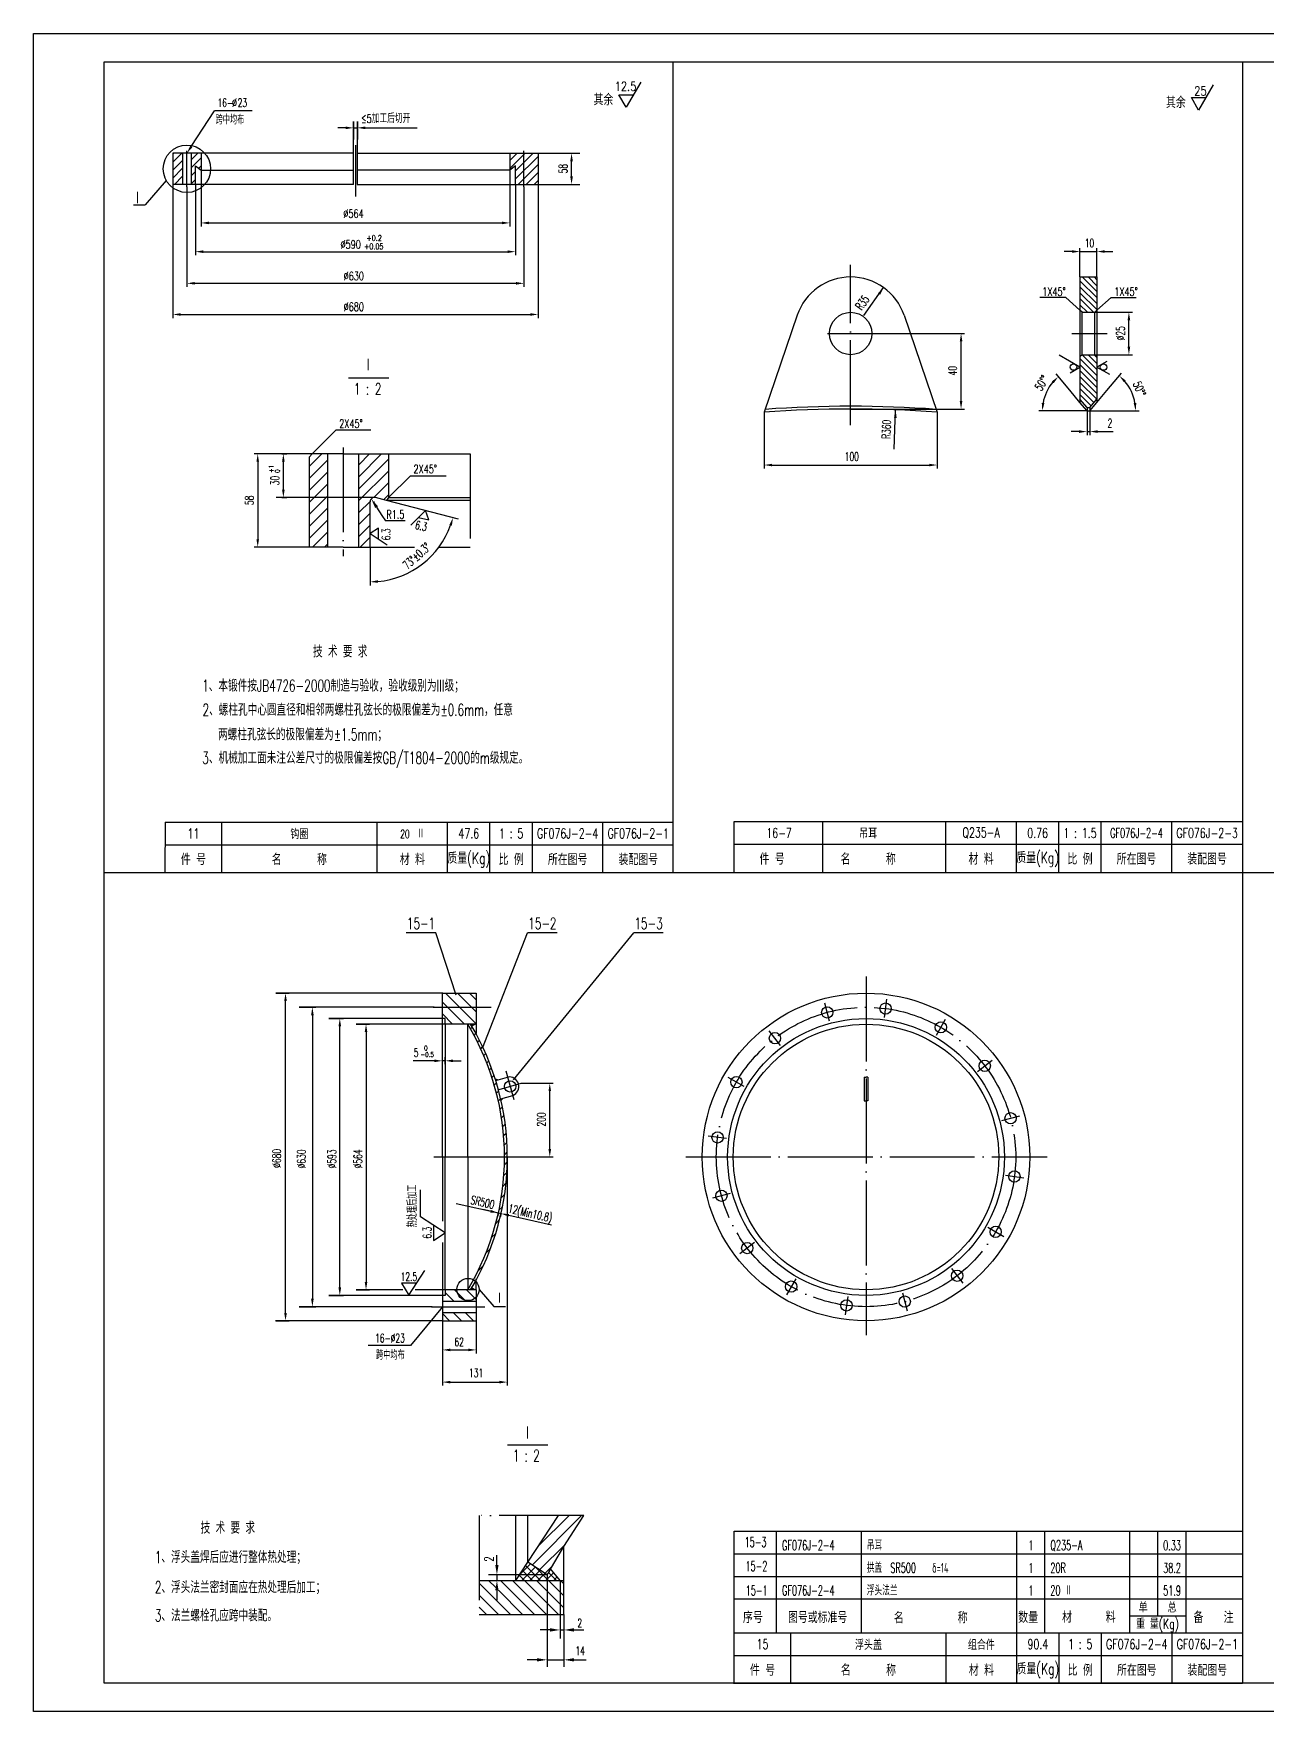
# Model space of a CAD drawing. Extents: x -1018 to 1609, y -45 to 1303.
# Drawn here: x -109 to 328, y -45 to 549 of the extents above; entities that cross this region are included whole.
import ezdxf
from ezdxf.enums import TextEntityAlignment as Align

# ---------------------------------------------------------------- set-up
doc = ezdxf.new("R2010")
doc.units = 0
doc.header["$MEASUREMENT"] = 0
doc.linetypes.add('DASHDOT-M', pattern=[36, 30, -3, 0, -3])
doc.linetypes.add('DIVIDE-M', pattern=[39, 30, -3, 0, -3, 0, -3])
doc.layers.get('0').update_dxf_attribs({"linetype": 'CONTINUOUS'})
for name, color, linetype in [('CDR_DWG1', 4, 'CONTINUOUS'), ('CDR_DWG2', 2, 'CONTINUOUS'), ('CDR_DWG3', 1, 'DASHDOT-M'), ('CDR_DWG4', 3, 'DIVIDE-M')]:
    doc.layers.add(name, color=color, linetype=linetype)
doc.styles.add('HZ', font='romans', dxfattribs={"width": 0.7, "bigfont": 'hz'})

# ---------------------------------------------------------------- blocks, each defined once
blk = doc.blocks.new('*X59')
for p, q in [((167.24, 209.67), (172.68, 215.11)), ((167.24, 212.5), (169.85, 215.11)), ((169.24, 208.84), (175.51, 215.11)), ((169.24, 206.01), (177.24, 214.01)), ((170.17, 204.11), (177.24, 211.18)), ((173, 204.11), (177.24, 208.36)), ((175.82, 204.11), (177.24, 205.53))]:
    blk.add_line(p, q)
blk = doc.blocks.new('*X51')
at = {"color": 0}
for p, q in [((141.67, 70.96), (145.38, 74.67)), ((142.36, 68.82), (147.09, 73.55)), ((146.14, 68.82), (142.59, 72.37)), ((148.97, 68.82), (143.71, 74.08)), ((145.19, 68.82), (148.8, 72.43)), ((151.8, 68.82), (147.03, 73.59)), ((148.02, 68.82), (153.17, 73.97)), ((150.84, 68.82), (153.63, 71.61)), ((154.63, 68.82), (151.77, 71.67)), ((140.48, 68.82), (140.36, 68.95)), ((143.31, 68.82), (141.47, 70.66)), ((153.67, 68.82), (154.89, 70.04))]:
    blk.add_line(p, q, dxfattribs=at)
blk = doc.blocks.new('*X52')
at = {"color": 0}
for p, q in [((138.34, 56.82), (127.28, 67.89)), ((133.11, 66.29), (130.58, 68.82)), ((146.83, 56.82), (134.83, 68.82)), ((151.07, 56.82), (139.07, 68.82)), ((155.31, 56.82), (143.31, 68.82)), ((157.28, 59.1), (147.55, 68.82)), ((157.28, 63.34), (151.8, 68.82)), ((157.28, 67.58), (156.04, 68.82)), ((134.1, 56.82), (127.28, 63.64)), ((129.86, 56.82), (127.28, 59.4)), ((142.58, 56.82), (134.08, 65.32))]:
    blk.add_line(p, q, dxfattribs=at)
blk = doc.blocks.new('*X56')
for p, q in [((9.98, 45.33), (10.61, 45.97)), ((11.23, 43.05), (11.88, 43.7)), ((12.44, 40.72), (13.1, 41.39)), ((13.58, 38.33), (14.26, 39.01)), ((14.67, 35.88), (15.37, 36.58)), ((15.69, 33.37), (16.41, 34.09)), ((16.66, 30.8), (17.39, 31.53)), ((17.56, 28.16), (18.31, 28.92)), ((18.39, 25.46), (19.16, 26.23)), ((19.14, 22.68), (19.94, 23.47)), ((19.83, 19.83), (20.64, 20.64)), ((20.43, 16.89), (21.27, 17.73)), ((20.94, 13.87), (21.81, 14.73)), ((21.37, 10.76), (22.26, 11.65)), ((21.69, 7.55), (22.61, 8.47)), ((21.9, 4.22), (22.85, 5.18)), ((22, 0.78), (22.98, 1.77)), ((21.77, -6.52), (22.84, -5.45)), ((21.96, -2.79), (22.98, -1.77)), ((21.41, -10.41), (22.53, -9.29)), ((20.04, -18.86), (21.29, -17.6)), ((20.84, -14.51), (22.02, -13.33)), ((18.93, -23.5), (20.28, -22.15)), ((17.44, -28.52), (18.91, -27.06)), ((15.41, -34.09), (17.05, -32.45)), ((12.56, -40.48), (14.48, -38.56))]:
    blk.add_line(p, q)
blk = doc.blocks.new('*X57')
at = {"color": 0}
for p, q in [((139.69, 161.53), (136.66, 164.57)), ((143.94, 161.53), (139.94, 165.53)), ((147.66, 162.05), (144.18, 165.53)), ((138.21, 154.53), (135.66, 157.08)), ((142.45, 154.53), (139.45, 157.53)), ((146.69, 154.53), (143.69, 157.53))]:
    blk.add_line(p, q, dxfattribs=at)
blk = doc.blocks.new('*X58')
at = {"color": 0}
for p, q in [((143.52, 259.53), (135.66, 267.39)), ((147.66, 259.63), (136.76, 270.53)), ((147.66, 263.88), (141, 270.53)), ((147.66, 268.12), (145.25, 270.53)), ((139.27, 259.53), (135.66, 263.15))]:
    blk.add_line(p, q, dxfattribs=at)
blk = doc.blocks.new('*X61')
for p, q in [((97.49, 122.95), (101.86, 127.31)), ((97.49, 118.71), (103.99, 125.21)), ((114.99, 119.24), (123.07, 127.31)), ((114.99, 123.48), (118.83, 127.31)), ((114.99, 114.99), (125.49, 125.49)), ((97.49, 114.46), (103.99, 120.96)), ((114.99, 110.75), (125.49, 121.25)), ((97.49, 110.22), (103.99, 116.72)), ((120.35, 111.87), (125.49, 117.01)), ((97.49, 105.98), (103.99, 112.48)), ((97.49, 101.74), (103.99, 108.24)), ((114.99, 106.51), (119, 110.51)), ((123.8, 111.07), (125.49, 112.77)), ((97.49, 97.49), (103.99, 103.99)), ((114.99, 102.27), (118.99, 106.27)), ((114.99, 98.02), (118.99, 102.02)), ((98.56, 94.31), (103.99, 99.75)), ((102.8, 94.31), (103.99, 95.51)), ((115.53, 94.31), (118.99, 97.78))]:
    blk.add_line(p, q)
blk = doc.blocks.new('*X60')
for p, q in [((47.89, 211.94), (51.06, 215.11)), ((47.89, 214.77), (48.23, 215.11)), ((54.39, 212.78), (56.72, 215.11)), ((47.89, 209.11), (51.39, 212.61)), ((47.89, 206.28), (51.39, 209.78)), ((54.39, 209.96), (57.89, 213.46)), ((54.39, 207.13), (55.89, 208.63)), ((57.02, 209.76), (57.89, 210.63)), ((48.54, 204.11), (51.39, 206.96)), ((51.37, 204.11), (51.39, 204.13)), ((54.39, 204.3), (55.89, 205.8))]:
    blk.add_line(p, q)
blk = doc.blocks.new('*X50')
for p, q in [((18.71, 5.45), (36.26, 23)), ((20.8, 11.96), (31.84, 23)), ((21.38, 3.71), (30.56, 12.89))]:
    blk.add_line(p, q)

msp = doc.modelspace()

# ---------------------------------------------------------------- linework, layer by layer
for p, q in [((-108.59, 549.24), (732.41, 549.24)), ((-108.59, -44.76), (-108.59, 549.24)), ((117.91, 252.24), (117.91, 539.24)), ((319.41, 539.24), (319.41, -34.76)), ((309.07, 531.07), (303.92, 522.15)), ((303.92, 522.15), (301.34, 526.61)), ((301.34, 526.61), (306.5, 526.61)), ((-52.78, 509.21), (-44.55, 521.89)), ((-31.23, 521.89), (-44.55, 521.89)), ((4.7, 518.1), (4.7, 511.79)), ((4.7, 506.92), (4.7, 518.1)), ((6.05, 518.1), (6.05, 511.79)), ((6.05, 506.92), (6.05, 518.1)), ((1.9, 515.86), (-0.9, 515.86)), ((4.7, 515.86), (6.05, 515.86)), ((8.85, 515.86), (27.28, 515.86)), ((-49.3, 506.86), (-49.3, 500.86)), ((69.99, 506.86), (84.82, 506.86)), ((81.56, 506.86), (83.15, 506.86)), ((-49.3, 500.86), (-49.3, 480.95)), ((60.05, 500.86), (60.05, 480.95)), ((81.9, 498.66), (81.9, 504.06)), ((-61.61, 497.25), (-69.09, 488.62)), ((-59.3, 495.86), (-59.3, 448.54)), ((-54.3, 494.96), (-54.3, 459.57)), ((-51.3, 495.86), (-51.3, 470.77)), ((62.05, 495.86), (62.05, 470.77)), ((65.05, 494.96), (65.05, 459.57)), ((69.99, 495.86), (84.82, 495.86)), ((70.05, 495.86), (70.05, 448.54)), ((81.56, 495.86), (83.15, 495.86)), ((-73.2, 488.62), (-69.09, 488.62)), ((-46.5, 482.2), (57.25, 482.2)), ((-48.5, 472.02), (59.25, 472.02)), ((259.1, 472.07), (256.3, 472.07)), ((261.9, 463.06), (261.9, 473.32)), ((261.9, 472.07), (267.9, 472.07)), ((267.9, 463.06), (267.9, 473.32)), ((270.7, 472.07), (273.5, 472.07)), ((-51.5, 460.82), (62.25, 460.82)), ((185.33, 449.47), (192.39, 459.3)), ((267.9, 455.75), (261.9, 461.75)), ((267.9, 453.63), (261.9, 459.63)), ((267.9, 451.51), (261.9, 457.51)), ((267.9, 457.87), (262.72, 463.06)), ((267.9, 459.99), (264.84, 463.06)), ((267.9, 462.11), (266.96, 463.06)), ((256.87, 455.85), (247.7, 455.85)), ((261.9, 451.31), (256.87, 455.85)), ((266.73, 450.56), (261.9, 455.39)), ((264.61, 450.56), (261.9, 453.26)), ((267.9, 451.31), (272.94, 455.85)), ((272.94, 455.85), (281.78, 455.85)), ((-56.5, 449.79), (67.25, 449.79)), ((266.73, 450.56), (280.48, 450.56)), ((279.23, 438.36), (279.23, 447.76)), ((192.89, 443.06), (221.05, 443.06)), ((219.8, 419.11), (219.8, 440.26)), ((261.9, 431.19), (254.55, 435.44)), ((267.9, 428.17), (261.9, 434.17)), ((267.9, 430.29), (262.65, 435.55)), ((267.9, 432.42), (264.76, 435.56)), ((267.9, 434.54), (266.88, 435.56)), ((267.15, 435.56), (280.48, 435.56)), ((258.28, 422.95), (253.43, 428.73)), ((258.44, 429.19), (261.9, 431.19)), ((267.9, 426.05), (261.9, 432.05)), ((267.9, 423.93), (261.9, 429.93)), ((267.9, 421.81), (261.9, 427.81)), ((271.37, 433.17), (267.9, 431.17)), ((267.9, 431.17), (272.34, 428.61)), ((271.43, 422.83), (276.63, 429.03)), ((261.9, 418.63), (258.28, 422.95)), ((267.82, 419.77), (261.9, 425.69)), ((266.85, 418.61), (261.9, 423.57)), ((267.9, 418.63), (271.43, 422.83)), ((180.71, 416.31), (192.96, 416.31)), ((180.71, 416.31), (221.05, 416.31)), ((196.1, 402.16), (196.64, 416)), ((265.89, 417.46), (261.9, 421.45)), ((150.1, 415.15), (150.1, 395.24)), ((211.33, 415.15), (211.33, 395.24)), ((254.87, 415.65), (247.33, 415.65)), ((264.4, 415.65), (254.87, 415.65)), ((264.4, 415.65), (264.4, 407.08)), ((265.4, 415.65), (265.4, 407.08)), ((265.4, 415.65), (274.78, 415.65)), ((274.78, 415.65), (282.87, 415.65)), ((-9.95, 400.44), (-1.46, 408.93)), ((-1.46, 408.93), (10.87, 408.93)), ((261.6, 408.33), (258.8, 408.33)), ((264.4, 408.33), (265.4, 408.33)), ((268.2, 408.33), (273.65, 408.33)), ((-29.01, 400.44), (-30.47, 400.44)), ((-10.01, 400.44), (-30.31, 400.44)), ((-23.05, 400.44), (-29.01, 400.44)), ((-20.65, 400.44), (-18.9, 400.44)), ((1.05, 400.44), (6.05, 400.44)), ((1.05, 400.44), (6.55, 400.44)), ((6.55, 400.44), (17.05, 400.44)), ((-29.22, 397.64), (-29.22, 370.24)), ((-20.15, 387.76), (-20.15, 397.64)), ((17.05, 384.94), (24.83, 392.72)), ((24.83, 392.72), (37.46, 392.72)), ((152.9, 396.49), (208.53, 396.49)), ((12.36, 384.96), (-22.71, 384.96)), ((-20.65, 384.96), (-18.9, 384.96)), ((11.76, 383.2), (11.8, 383.38)), ((12.84, 381.59), (14.69, 378.63)), ((41.84, 377.35), (16.41, 383.93)), ((30.18, 380.37), (24.99, 375.26)), ((31.36, 377.12), (30.18, 380.37)), ((14.69, 378.63), (16.04, 376.74)), ((22.94, 376.74), (16.04, 376.74)), ((27.69, 377.92), (31.36, 377.12)), ((13.48, 374.13), (10.57, 372.29)), ((10.57, 372.29), (16.66, 368.3)), ((13.48, 370.37), (13.48, 374.13)), ((-29.01, 367.44), (-30.47, 367.44)), ((-11.01, 367.44), (-29.01, 367.44)), ((10.55, 367.44), (10.55, 353.87)), ((-61.99, 262.06), (118.01, 262.06)), ((139.41, 262.24), (319.41, 262.24)), ((139.41, 262.24), (319.41, 262.24)), ((-83.59, 252.24), (722.41, 252.24)), ((-62.09, 252.24), (117.91, 252.24)), ((33.84, 230.87), (23.39, 230.87)), ((41.08, 208.8), (33.84, 230.87)), ((50.35, 190.1), (66.35, 230.87)), ((61.3, 178.81), (103.93, 230.87)), ((76.8, 230.87), (66.35, 230.87)), ((114.38, 230.87), (103.93, 230.87)), ((36.31, 209.53), (-22.8, 209.53)), ((-22.8, 209.53), (-18.12, 209.53)), ((-19.37, 96.33), (-19.37, 206.73)), ((33.28, 204.53), (-14.5, 204.53)), ((-14.5, 204.53), (-8.63, 204.53)), ((32.95, 204.53), (53.4, 204.53)), ((-9.88, 201.73), (-9.88, 101.33)), ((36.22, 200.53), (-4, 200.53)), ((-4, 200.53), (1.09, 200.53)), ((-0.16, 105.33), (-0.16, 197.73)), ((37.2, 198.53), (5.64, 198.53)), ((5.64, 198.53), (10.37, 198.53)), ((9.12, 195.73), (9.12, 107.33)), ((33.35, 185.57), (25.87, 185.57)), ((36.15, 184.34), (36.15, 186.82)), ((37.15, 185.57), (36.15, 185.57)), ((37.15, 184.34), (37.15, 186.82)), ((39.95, 185.57), (42.75, 185.57)), ((64, 177.64), (75.43, 177.64)), ((74.18, 154.33), (74.18, 174.84)), ((59.15, 151.47), (59.15, 72.95)), ((62.15, 151.53), (75.43, 151.53)), ((28.45, 130.35), (28.45, 139.95)), ((41.04, 135.03), (55.98, 131.72)), ((53.25, 132.32), (50.51, 132.93)), ((55.98, 131.72), (55.71, 130.49)), ((55.98, 131.71), (56.93, 131.49)), ((56.93, 131.51), (56.66, 130.27)), ((59.66, 130.88), (74.82, 127.48)), ((37.15, 124.64), (28.45, 130.35)), ((32.99, 127.38), (32.99, 122.02)), ((32.99, 122.02), (37.15, 124.64)), ((24.3, 102.65), (30, 111.35)), ((36.18, 102.53), (-4.08, 102.53)), ((-4.08, 102.53), (1.09, 102.53)), ((5.64, 104.53), (10.37, 104.53)), ((22.15, 104.53), (5.64, 104.53)), ((27.04, 106.81), (21.67, 106.81)), ((21.67, 106.81), (24.3, 102.65)), ((38.3, 104.53), (26.54, 104.53)), ((49.17, 104.61), (54.34, 98.54)), ((32.55, 98.53), (-14.5, 98.53)), ((-14.5, 98.53), (-8.63, 98.53)), ((36.15, 98.53), (24.9, 84.82)), ((54.34, 98.54), (58.46, 98.54)), ((36.18, 93.53), (-22.9, 93.53)), ((-22.8, 93.53), (-18.12, 93.53)), ((36.18, 93.53), (36.18, 81.98)), ((48.15, 93.53), (48.15, 81.98)), ((24.9, 84.82), (9.9, 84.82)), ((38.98, 83.23), (45.35, 83.23)), ((36.18, 81.98), (36.18, 70.58)), ((38.98, 71.83), (56.35, 71.83)), ((59.15, 72.95), (59.15, 70.58)), ((289.51, -4.94), (289.51, 19.06)), ((79.21, 1.62), (79.21, 13.62)), ((55.46, 7.12), (55.46, 10.62)), ((139.51, 11.06), (319.51, 11.06)), ((73.15, 3.62), (52.46, 3.62)), ((55.46, 3.62), (55.46, 1.62)), ((73.21, 3.56), (73.21, -29.01)), ((77.8, 1.56), (77.8, -18.9)), ((79.21, -10.38), (79.21, 1.62)), ((139.51, 3.06), (319.51, 3.06)), ((55.46, -1.88), (55.46, -5.38)), ((139.51, -4.94), (319.51, -4.94)), ((289.51, -10.94), (289.51, -4.94)), ((79.21, -10.44), (79.21, -28.93)), ((279.51, -10.94), (299.51, -10.94)), ((74.3, -15.9), (70.8, -15.9)), ((77.8, -15.9), (79.17, -15.9)), ((82.71, -15.9), (86.21, -15.9)), ((69.71, -26.49), (66.21, -26.49)), ((73.28, -26.49), (79.23, -26.49)), ((82.71, -26.49), (87.01, -26.49)), ((139.51, -24.94), (319.51, -24.94)), ((139.41, -34.76), (319.41, -34.76)), ((732.41, -44.76), (-108.59, -44.76))]:
    msp.add_line(p, q)
msp.add_lwpolyline([(106.41, 532.06), (101.26, 523.14), (98.68, 527.6), (103.84, 527.6)])
for centre, radius in [((-54.3, 501.37), 8.39), ((259.59, 431.19), 1.15), ((270.21, 431.17), 1.15), ((45.24, 104.61), 3.94)]:
    msp.add_circle(centre, radius)
for centre, radius, start, end in [((264.4, 415.65), 15.82, 140.15415, 169.84585), ((265.4, 415.65), 16.22, 9.90494, 40.09506), ((10.55, 385.44), 30.32, 275.29288, 340.20645)]:
    msp.add_arc(centre, radius, start, end)
for points in [[(1.9, 516.33), (1.9, 515.4), (4.7, 515.86)], [(8.85, 516.33), (8.85, 515.4), (6.05, 515.86)], [(-52.39, 508.95), (-53.17, 509.46), (-54.3, 506.86)], [(81.43, 504.06), (82.36, 504.06), (81.9, 506.86)], [(81.43, 498.66), (82.36, 498.66), (81.9, 495.86)], [(-46.5, 482.67), (-46.5, 481.74), (-49.3, 482.2)], [(57.25, 482.67), (57.25, 481.74), (60.05, 482.2)], [(-48.5, 472.49), (-48.5, 471.55), (-51.3, 472.02)], [(59.25, 472.49), (59.25, 471.55), (62.05, 472.02)], [(259.1, 472.54), (259.1, 471.61), (261.9, 472.07)], [(270.7, 472.54), (270.7, 471.61), (267.9, 472.07)], [(-51.5, 461.29), (-51.5, 460.35), (-54.3, 460.82)], [(62.25, 461.29), (62.25, 460.35), (65.05, 460.82)], [(190.38, 457.29), (191.14, 456.75), (192.39, 459.3)], [(-56.5, 450.26), (-56.5, 449.32), (-59.3, 449.79)], [(67.25, 450.26), (67.25, 449.32), (70.05, 449.79)], [(278.76, 447.76), (279.69, 447.76), (279.23, 450.56)], [(219.33, 440.26), (220.27, 440.26), (219.8, 443.06)], [(278.76, 438.36), (279.69, 438.36), (279.23, 435.56)], [(251.93, 426.12), (252.59, 425.46), (254.23, 427.77)], [(277.48, 425.77), (278.14, 426.43), (275.83, 428.08)], [(196.06, 413.22), (196.99, 413.18), (196.64, 416)], [(219.33, 419.11), (220.27, 419.11), (219.8, 416.31)], [(249.3, 418.4), (248.37, 418.48), (248.58, 415.65)], [(281.84, 418.48), (280.91, 418.4), (281.62, 415.65)], [(261.6, 408.8), (261.6, 407.86), (264.4, 408.33)], [(268.2, 408.8), (268.2, 407.86), (265.4, 408.33)], [(-29.69, 397.64), (-28.76, 397.64), (-29.22, 400.44)], [(-20.61, 397.64), (-19.68, 397.64), (-20.15, 400.44)], [(152.9, 396.95), (152.9, 396.02), (150.1, 396.49)], [(208.53, 396.95), (208.53, 396.02), (211.33, 396.49)], [(-20.61, 387.76), (-19.68, 387.76), (-20.15, 384.96)], [(13.33, 381.9), (12.34, 381.29), (10.99, 384.56)], [(38.63, 375.31), (39.53, 375.04), (39.91, 377.85)], [(-29.69, 370.24), (-28.76, 370.24), (-29.22, 367.44)], [(13.37, 354.79), (13.33, 355.72), (10.55, 355.12)], [(-19.84, 206.73), (-18.91, 206.73), (-19.37, 209.53)], [(-10.34, 201.73), (-9.41, 201.73), (-9.88, 204.53)], [(-0.63, 197.73), (0.3, 197.73), (-0.16, 200.53)], [(8.65, 195.73), (9.59, 195.73), (9.12, 198.53)], [(46.15, 198.53), (48.15, 198.53), (46.67, 197.67)], [(33.35, 186.04), (33.35, 185.1), (36.15, 185.57)], [(39.95, 186.04), (39.95, 185.1), (37.15, 185.57)], [(55.05, 178.62), (56.19, 178.94), (54.8, 179.4)], [(56.8, 172.08), (57.93, 172.4), (57, 171.28)], [(73.71, 174.84), (74.65, 174.84), (74.18, 177.64)], [(73.71, 154.33), (74.65, 154.33), (74.18, 151.53)], [(53.35, 132.78), (53.14, 131.87), (55.98, 131.71)], [(53.35, 132.78), (53.15, 131.87), (55.98, 131.72)], [(59.77, 131.34), (59.56, 130.43), (56.93, 131.49)], [(8.65, 107.33), (9.59, 107.33), (9.12, 104.53)], [(-10.34, 101.33), (-9.41, 101.33), (-9.88, 98.53)], [(-0.63, 105.33), (0.3, 105.33), (-0.16, 102.53)], [(48.15, 104.53), (46.15, 104.53), (46.67, 105.38)], [(46.15, 104.53), (46.15, 104.53), (46.15, 104.53)], [(48.15, 104.53), (46.15, 104.53), (46.15, 104.53)], [(-19.84, 96.33), (-18.91, 96.33), (-19.37, 93.53)], [(38.98, 83.7), (38.98, 82.77), (36.18, 83.23)], [(45.35, 83.7), (45.35, 82.77), (48.15, 83.23)], [(38.98, 72.29), (38.98, 71.36), (36.18, 71.83)], [(56.35, 72.29), (56.35, 71.36), (59.15, 71.83)], [(56.05, 7.12), (54.88, 7.12), (55.46, 3.62)], [(56.05, -1.88), (54.88, -1.88), (55.46, 1.62)], [(74.3, -16.48), (74.3, -15.31), (77.8, -15.9)], [(82.71, -16.48), (82.71, -15.31), (79.21, -15.9)], [(69.71, -27.07), (69.71, -25.91), (73.21, -26.49)], [(82.71, -27.07), (82.71, -25.91), (79.21, -26.49)]]:
    msp.add_solid(points)
at = {"layer": 'CDR_DWG1'}
for p, q in [((-83.59, 539.24), (722.41, 539.24)), ((-83.59, -34.76), (-83.59, 539.24)), ((-55.8, 506.86), (-59.3, 506.86)), ((-59.3, 506.86), (-59.3, 495.86)), ((-52.8, 506.86), (-55.8, 506.86)), ((-55.8, 506.86), (-55.8, 495.86)), ((-52.8, 506.86), (-52.8, 495.86)), ((-49.3, 506.86), (-52.8, 506.86)), ((4.7, 506.86), (-49.3, 506.86)), ((4.7, 495.86), (4.7, 506.86)), ((6.05, 506.86), (60.05, 506.86)), ((6.05, 495.86), (6.05, 506.86)), ((60.05, 506.86), (70.05, 506.86)), ((60.05, 506.86), (60.05, 500.86)), ((70.05, 506.86), (70.05, 495.86)), ((-51.3, 495.86), (-51.3, 502.36)), ((-51.3, 502.36), (-49.3, 500.86)), ((-49.3, 500.86), (4.7, 500.86)), ((60.05, 500.86), (6.05, 500.86)), ((62.05, 502.36), (60.05, 500.86)), ((62.05, 495.86), (62.05, 502.36)), ((-55.8, 495.86), (-59.3, 495.86)), ((-52.8, 495.86), (-55.8, 495.86)), ((-51.3, 495.86), (-52.8, 495.86)), ((4.68, 495.86), (-51.3, 495.86)), ((6.04, 495.86), (62.05, 495.86)), ((62.05, 495.86), (70.05, 495.86)), ((261.9, 463.06), (267.9, 463.06)), ((261.9, 463.06), (261.9, 451.31)), ((267.9, 463.06), (267.9, 451.31)), ((161.78, 449.5), (150.1, 415.15)), ((199.65, 449.5), (211.33, 415.15)), ((261.9, 451.31), (261.9, 418.63)), ((262.65, 450.56), (261.9, 451.31)), ((262.65, 450.56), (267.15, 450.56)), ((262.65, 435.56), (262.65, 450.56)), ((267.9, 451.31), (267.15, 450.56)), ((267.15, 435.56), (267.15, 450.56)), ((267.9, 451.31), (267.9, 418.63)), ((262.65, 435.56), (261.9, 434.81)), ((262.65, 435.56), (267.15, 435.56)), ((267.15, 435.56), (267.9, 434.81)), ((264.4, 416.88), (261.9, 419.86)), ((264.4, 415.65), (261.9, 418.63)), ((264.4, 416.88), (264.4, 415.65)), ((264.4, 416.88), (265.4, 416.88)), ((265.4, 416.88), (267.9, 419.86)), ((265.4, 415.65), (267.9, 418.63)), ((265.4, 416.88), (265.4, 415.65)), ((264.4, 415.65), (265.4, 415.65)), ((-9.95, 400.44), (-10.95, 399.44)), ((-10.95, 367.44), (-10.95, 399.44)), ((-4.45, 400.44), (-9.95, 400.44)), ((-4.45, 367.44), (-4.45, 400.44)), ((1.05, 400.44), (-4.45, 400.44)), ((1.05, 400.44), (46.05, 400.44)), ((6.55, 367.44), (6.55, 400.44)), ((17.05, 400.44), (17.05, 384.94)), ((10.55, 367.44), (10.55, 383.51)), ((11.96, 383.51), (12.14, 383.51)), ((16.35, 383.94), (12.43, 384.96)), ((17.05, 384.94), (16.35, 383.94)), ((17.05, 383.94), (16.35, 383.94)), ((17.05, 384.94), (46.05, 384.94)), ((46.05, 383.94), (17.05, 383.94)), ((-4.45, 367.44), (-10.95, 367.44)), ((1.05, 367.44), (-4.45, 367.44)), ((1.05, 367.44), (6.55, 367.44)), ((6.55, 367.44), (10.55, 367.44)), ((10.55, 367.44), (26.29, 367.44)), ((34.95, 367.44), (46.05, 367.44)), ((-61.99, 270.06), (-62.09, 252.24)), ((-61.99, 270.06), (118.01, 270.06)), ((-41.99, 252.06), (-41.99, 270.06)), ((13.01, 252.06), (13.01, 270.06)), ((38.01, 252.06), (38.01, 270.06)), ((53.01, 252.06), (53.01, 270.06)), ((68.01, 252.06), (68.01, 270.06)), ((93.01, 252.06), (93.01, 270.06)), ((139.41, 270.24), (319.41, 270.24)), ((139.41, 270.24), (319.41, 270.24)), ((139.41, 270.24), (319.41, 270.24)), ((139.41, 252.24), (139.41, 270.24)), ((170.85, 252.24), (170.85, 270.24)), ((214.41, 252.24), (214.41, 270.24)), ((239.41, 252.24), (239.41, 270.24)), ((254.41, 252.24), (254.41, 270.24)), ((269.41, 252.24), (269.41, 270.24)), ((294.41, 252.24), (294.41, 270.24)), ((36.15, 200.53), (36.15, 209.53)), ((36.15, 209.53), (48.15, 209.53)), ((48.15, 209.53), (48.15, 198.53)), ((36.15, 151.53), (36.15, 200.53)), ((37.15, 200.53), (36.15, 200.53)), ((37.15, 198.53), (37.15, 200.53)), ((37.15, 198.53), (37.15, 151.53)), ((48.15, 198.53), (37.15, 198.53)), ((45.15, 151.53), (45.15, 198.53)), ((48.15, 198.53), (48.15, 195.22)), ((55.05, 178.62), (59.21, 179.81)), ((185.49, 179.81), (186.15, 179.81)), ((185.49, 179.81), (185.49, 171.36)), ((186.82, 179.81), (186.15, 179.81)), ((186.82, 179.81), (186.82, 171.36)), ((56.82, 172.09), (61.08, 173.3)), ((185.49, 171.36), (186.15, 171.36)), ((186.82, 171.36), (186.15, 171.36)), ((36.15, 151.53), (36.15, 128.8)), ((37.15, 104.53), (37.15, 151.53)), ((45.15, 151.53), (45.15, 104.53)), ((36.15, 121.25), (36.15, 102.79)), ((48.15, 104.53), (48.15, 108.38)), ((36.15, 102.53), (36.15, 100.53)), ((37.15, 102.53), (36.15, 102.53)), ((37.15, 104.53), (37.15, 102.53)), ((48.15, 104.53), (37.15, 104.53)), ((48.15, 104.53), (48.15, 100.53)), ((36.15, 100.53), (36.15, 96.53)), ((36.15, 100.53), (48.15, 100.53)), ((36.15, 96.53), (36.15, 93.53)), ((36.15, 96.53), (48.15, 96.53)), ((48.15, 100.53), (48.15, 96.53)), ((48.15, 96.53), (48.15, 93.53)), ((36.15, 93.53), (48.15, 93.53)), ((62.21, 1.62), (62.21, 24.62)), ((66.41, 8.06), (66.41, 24.62)), ((66.41, 8.06), (77.21, 24.62)), ((79.21, 13.62), (86.21, 24.62)), ((139.51, 19.06), (319.51, 19.06)), ((139.51, -34.94), (139.51, 19.06)), ((154.51, -4.94), (154.51, 19.06)), ((184.51, -4.94), (184.51, 19.06)), ((239.51, -4.94), (239.51, 19.06)), ((249.51, -4.94), (249.51, 19.06)), ((279.51, -4.94), (279.51, 19.06)), ((299.51, -16.94), (299.51, 19.06)), ((73.91, 4.8), (79.21, 13.62)), ((62.21, 1.62), (66.41, 8.06)), ((73.21, 3.62), (66.41, 8.06)), ((49.21, 1.62), (62.21, 1.62)), ((62.21, 1.62), (79.21, 1.62)), ((73.91, 4.8), (73.15, 3.62)), ((77.8, 1.62), (74.49, 5.75)), ((154.51, -16.94), (154.51, -4.94)), ((184.51, -16.94), (184.51, -4.94)), ((239.51, -16.94), (239.51, -4.94)), ((249.51, -16.94), (249.51, -4.94)), ((279.51, -16.94), (279.51, -4.94)), ((49.21, -10.38), (79.21, -10.38)), ((139.51, -16.94), (319.51, -16.94)), ((159.51, -34.94), (159.51, -16.94)), ((214.51, -34.94), (214.51, -16.94)), ((239.51, -34.94), (239.51, -16.94)), ((254.51, -34.94), (254.51, -16.94)), ((269.51, -34.94), (269.51, -16.94)), ((294.51, -34.94), (294.51, -16.94)), ((722.41, -34.76), (-83.59, -34.76))]:
    msp.add_line(p, q, dxfattribs=at)
for centre, radius in [((180.71, 443.06), 7.5), ((186.15, 151.53), 58), ((172.44, 202.73), 2), ((193.07, 204.08), 2), ((186.15, 151.53), 49), ((186.15, 151.53), 47), ((212.65, 197.43), 2), ((153.89, 193.58), 2), ((228.2, 183.8), 2), ((60.15, 176.53), 2), ((140.25, 178.03), 2), ((237.35, 165.25), 2), ((133.61, 158.45), 2), ((238.7, 144.62), 2), ((134.96, 137.82), 2), ((232.05, 125.03), 2), ((144.11, 119.27), 2), ((159.65, 105.63), 2), ((218.42, 109.49), 2), ((179.24, 98.99), 2), ((199.87, 100.34), 2)]:
    msp.add_circle(centre, radius, dxfattribs=at)
for centre, radius, start, end in [((180.71, 443.06), 20, 18.77819, 161.22181), ((180.71, 10.06), 406.25, 85.67849, 94.32151), ((180.71, 10.06), 407.25, 85.73848, 94.26152), ((12.05, 383.51), 1.5, 75.49934, 180), ((-33.31, 151.53), 91.46, 329.07756, 30.92244), ((-32.31, 151.53), 91.46, 329.07756, 30.92244), ((59.82, 176.46), 3.4, 291.70928, 100.29072)]:
    msp.add_arc(centre, radius, start, end, dxfattribs=at)
at = {"layer": 'CDR_DWG2'}
for p, q in [((2.95, 427.41), (17.2, 427.41)), ((59.24, 49.67), (73.48, 49.67))]:
    msp.add_line(p, q, dxfattribs=at)
at = {"layer": 'CDR_DWG3', "linetype": 'DASHDOT-M'}
for p, q in [((-54.3, 494.96), (-54.3, 507.77)), ((5.34, 509.7), (5.34, 491.54)), ((65.05, 494.96), (65.05, 507.77)), ((180.71, 410.64), (180.71, 467.38)), ((172.47, 443.06), (192.89, 443.06)), ((259.01, 443.06), (271.57, 443.06)), ((1.05, 402.72), (1.05, 364.23)), ((186.15, 215.37), (186.15, 88.46)), ((173.27, 199.62), (171.57, 205.95)), ((192.65, 200.89), (193.51, 207.38)), ((155.85, 191.03), (151.86, 196.22)), ((211.05, 194.65), (214.32, 200.32)), ((225.65, 181.84), (230.84, 185.83)), ((61.53, 171.73), (58.75, 181.89)), ((143.04, 176.43), (137.37, 179.7)), ((56.31, 175.43), (64, 177.64)), ((234.24, 164.42), (240.57, 166.11)), ((136.8, 158.03), (130.3, 158.89)), ((33.15, 151.53), (62.15, 151.53)), ((122.41, 151.53), (250.24, 151.53)), ((235.51, 145.04), (242, 144.18)), ((138.07, 138.65), (131.74, 136.95)), ((229.27, 126.64), (234.94, 123.37)), ((146.66, 121.23), (141.46, 117.24)), ((161.26, 108.42), (157.99, 102.75)), ((216.46, 112.04), (220.45, 106.84)), ((179.66, 102.18), (178.8, 95.68)), ((199.04, 103.45), (200.73, 97.12)), ((32.34, 98.53), (51.15, 98.53))]:
    msp.add_line(p, q, dxfattribs=at)
msp.add_circle((186.15, 151.53), 53, dxfattribs=at)
at = {"layer": 'CDR_DWG4', "linetype": 'DIVIDE-M'}
for p, q in [((46.05, 400.44), (46.05, 367.44)), ((86.21, 24.62), (49.21, 24.62)), ((49.21, 24.62), (49.21, -10.38))]:
    msp.add_line(p, q, dxfattribs=at)

# ---------------------------------------------------------------- block references
for name, p in [('*X60', (-107.19, 291.75)), ('*X59', (-107.19, 291.75)), ('*X61', (-108.44, 273.13)), ('*X58', (-99.51, -61)), ('*X56', (36.15, 151.53)), ('*X57', (-99.51, -61)), ('*X50', (49.21, 1.62)), ('*X51', (-78.07, -67.2)), ('*X52', (-78.07, -67.2))]:
    msp.add_blockref(name, p)

# ---------------------------------------------------------------- texts
at = {"style": 'HZ'}
for s, height, width, p in [('12.5', 3.2, 0.8, (97.16, 528.99)), ('25', 3.2, 0.8, (302.36, 527.31)), ('16-', 3, 0.65, (-43.48, 523.25)), ('%%c', 3, 0.65, (-38.28, 523.25)), ('23', 3, 0.65, (-36.33, 523.25)), ('其余', 4, 0.7, (89.69, 523.85)), ('其余', 4, 0.7, (292.35, 522.86)), ('跨中均布', 3, 0.65, (-44.14, 517.14)), ('≤5加工后切开', 3, 0.7, (7.36, 517.61)), ('+0.2', 2.04, 0.7, (9.29, 475.85)), ('10', 3, 0.65, (263.6, 473.57)), ('1X45%%D', 3, 0.7, (248.55, 456.38)), ('1X45%%D', 3, 0.7, (274.07, 456.38)), ('2X45%%D', 3, 0.7, (-0.36, 409.65)), ('2', 3, 0.65, (271.68, 409.83)), ('100', 3, 0.65, (178.6, 397.99)), ('2X45%%D', 3, 0.7, (25.94, 393.58)), ('           技 术 要 求', 4.2, 0.65, (-32.04, 328.38)), ('1、本锻件按JB4726-2000制造与验收，验收级别为III级；', 4.2, 0.65, (-48.91, 316.29)), ('2、螺柱孔中心圆直径和相邻两螺柱孔弦长的极限偏差为%%P0.6mm，任意', 4.2, 0.65, (-48.78, 307.75)), ('  两螺柱孔弦长的极限偏差为%%P1.5mm；', 4.2, 0.65, (-47, 299.03)), ('3、机械加工面未注公差尺寸的极限偏差按GB/T1804-2000的m级规定。', 4.2, 0.65, (-48.86, 290.75)), ('0', 1.7, 0.7, (29.68, 189.23)), ('-0.5', 1.7, 0.7, (28.43, 186.94)), ('跨中均布', 3, 0.65, (12.7, 79.79)), ('       技 术 要 求', 4.2, 0.65, (-63.69, 18.16)), ('1、浮头盖焊后应进行整体热处理；', 4.2, 0.65, (-65.67, 7.79)), ('15-3', 3.5, 0.6, (143.15, 13.45)), ('GF076J-2-4', 3.5, 0.6, (156.41, 12.34)), ('吊耳', 3.5, 0.6, (186.41, 12.34)), ('Q235-A', 3.5, 0.6, (251.41, 12.34)), ('15-2', 3.5, 0.6, (143.48, 4.92)), ('拱盖  SR500   δ=14', 3.5, 0.6, (186.41, 4.34)), ('20R', 3.5, 0.6, (251.41, 4.34)), ('2、浮头法兰密封面应在热处理后加工；', 4.2, 0.65, (-65.67, -2.89)), ('浮头法兰', 3.5, 0.6, (186.41, -3.66)), ('15-1', 3.5, 0.6, (143.55, -3.66)), ('GF076J-2-4', 3.5, 0.6, (156.41, -3.66)), ('20 Ⅱ', 3.5, 0.6, (251.41, -3.66)), ('单', 3.5, 0.7, (282.68, -9.69)), ('总', 3.5, 0.7, (292.95, -9.74)), ('3、法兰螺栓孔应跨中装配。', 4.2, 0.65, (-65.67, -12.86)), ('序号', 4, 0.8, (142.58, -13.46)), ('图号或标准号', 4, 0.7, (158.53, -13.45)), ('名        称', 4, 0.8, (196, -13.56)), ('数量', 4, 0.8, (240.03, -13.44)), ('材     料', 4, 0.8, (255.57, -13.39)), ('重 量(Kg)', 3.5, 0.7, (281.75, -15.47)), ('备   注', 4, 0.8, (302.08, -13.44)), ('2', 3, 0.65, (83.96, -14.95))]:
    msp.add_text(s, height=height, dxfattribs=dict(at, width=width)).set_placement(p)
for s, height, rotation, width, p in [('58', 3, 90, 0.65, (80.4, 499.73)), ('R35', 3, 54, 0.65, (184.57, 451.01)), ('%%c25', 3, 90, 0.65, (277.73, 440.62)), ('40', 3, 90, 0.65, (218.3, 428.22)), ('50%%d%%d', 3, 57.31974, 0.65, (248.2, 422.48)), ('50%%d%%d', 3, 292.91796, 0.65, (280.55, 425.32)), ('R360', 3, 88, 0.65, (194.74, 405.69)), ('+1', 1.7, 90, 0.7, (-23.61, 393.71)), ('30', 3, 90, 0.65, (-21.65, 389.31)), ('0', 1.7, 90, 0.7, (-21.38, 393.71)), ('58', 3, 90, 0.65, (-30.72, 382.32)), ('73%%d%%p0.3%%d', 3, 41.8869, 0.65, (23.8, 359.39)), ('200', 3, 90, 0.65, (72.68, 162.31)), ('SR500', 3, 347, 0.65, (45.96, 134.99)), ('12(Min10.8)', 3, 347, 0.65, (59.22, 131.94))]:
    msp.add_text(s, height=height, rotation=rotation, dxfattribs=dict(at, width=width)).set_placement(p)
for s, height, width, p in [('%%C564 ', 3, 0.7, (5.41, 484)), ('%%C590 ', 3, 0.7, (4.41, 473.1)), ('+0.05', 2.04, 0.7, (11.87, 472.86)), ('%%C630 ', 3, 0.7, (5.51, 461.9)), ('%%C680 ', 3, 0.7, (5.51, 451)), ('R1.5', 3, 0.7, (19.52, 377.49)), ('5', 3, 0.65, (26.86, 186.95)), ('12.5', 3, 0.65, (24.3, 107.64)), ('16-%%C23', 3, 0.65, (17.59, 85.9)), ('62', 3, 0.65, (42.09, 84.55)), ('131', 3, 0.65, (48.09, 73.59)), ('14', 3, 0.65, (84.93, -24.81))]:
    msp.add_text(s, height=height, dxfattribs=dict(at, width=width)).set_placement(p, align=Align.CENTER)
for s, height, rotation, width, p in [('6.3', 3, 347.72462, 0.65, (28.33, 373.47)), ('6.3', 3, 90, 0.65, (17.7, 371.94)), ('%%C680 ', 3, 90, 0.65, (-20.99, 151.7)), ('%%C630 ', 3, 90, 0.65, (-12.26, 151.5)), ('%%C593 ', 3, 90, 0.65, (-1.48, 151.5)), ('%%C564 ', 3, 90, 0.65, (7.74, 151.5)), ('热处理后加工', 3, 90, 0.65, (27.13, 134.19)), ('6.3', 3, 90, 0.65, (32.26, 124.72)), ('2', 3.2, 90, 0.7, (54.28, 9.21))]:
    msp.add_text(s, height=height, rotation=rotation, dxfattribs=dict(at, width=width)).set_placement(p, align=Align.CENTER)
for s, height, width, p in [('11', 3.5, 0.7, (-51.99, 266.06)), ('钩圈', 3.5, 0.7, (-14.49, 266.06)), ('20  Ⅱ', 3, 0.65, (25.51, 266.06)), ('47.6', 3.5, 0.7, (45.51, 266.06)), ('1 : 5', 3.5, 0.7, (60.51, 266.06)), ('GF076J-2-4', 3.5, 0.7, (80.51, 266.06)), ('GF076J-2-1', 3.5, 0.7, (105.51, 266.06)), ('16-7', 3.5, 0.7, (155.36, 266.24)), ('吊耳', 3.5, 0.7, (186.91, 266.24)), ('Q235-A', 3.5, 0.7, (226.91, 266.24)), ('0.76', 3.5, 0.7, (246.91, 266.24)), ('1 : 1.5', 3.5, 0.7, (261.91, 266.24)), ('GF076J-2-4', 3.5, 0.6, (281.91, 266.24)), ('GF076J-2-3', 3.5, 0.7, (306.91, 266.24)), ('件 号', 4, 0.7, (-51.99, 257.06)), ('名      称', 4, 0.7, (-14.49, 257.06)), ('材 料', 4, 0.7, (25.51, 257.06)), ('质量(Kg)', 4, 0.7, (45.51, 257.06)), ('比 例', 4, 0.7, (60.51, 257.06)), ('所在图号', 4, 0.7, (80.51, 257.06)), ('装配图号', 4, 0.7, (105.51, 257.06)), ('件 号', 4, 0.7, (152.89, 257.24)), ('名      称', 4, 0.7, (186.91, 257.24)), ('材 料', 4, 0.7, (226.91, 257.24)), ('质量(Kg)', 4, 0.7, (246.91, 257.24)), ('比 例', 4, 0.7, (261.91, 257.24)), ('所在图号', 4, 0.7, (281.91, 257.24)), ('装配图号', 4, 0.7, (306.91, 257.24)), ('1', 3.5, 0.6, (244.51, 14.04)), ('0.33', 3.5, 0.6, (294.51, 14.04)), ('1', 3.5, 0.6, (244.51, 6.04)), ('38.2', 3.5, 0.6, (294.51, 6.04)), ('1', 3.5, 0.6, (244.51, -1.96)), ('51.9', 3.5, 0.6, (294.51, -1.96)), ('15', 3.5, 0.7, (149.51, -20.94)), ('浮头盖', 3.5, 0.7, (187.01, -20.94)), ('组合件', 3.5, 0.7, (227.01, -20.94)), ('90.4', 3.5, 0.7, (247.01, -20.94)), ('1 : 5', 3.5, 0.7, (262.01, -20.94)), ('GF076J-2-4', 3.5, 0.7, (282.01, -20.94)), ('GF076J-2-1', 3.5, 0.7, (307.01, -20.94)), ('件 号', 4, 0.7, (149.51, -29.94)), ('名      称', 4, 0.7, (187.01, -29.94)), ('材 料', 4, 0.7, (227.01, -29.94)), ('质量(Kg)', 4, 0.7, (247.01, -29.94)), ('比 例', 4, 0.7, (262.01, -29.94)), ('所在图号', 4, 0.7, (282.01, -29.94)), ('装配图号', 4, 0.7, (307.01, -29.94))]:
    msp.add_text(s, height=height, dxfattribs=dict(at, width=width)).set_placement(p, align=Align.MIDDLE)
at = {"layer": 'CDR_DWG1', "style": 'HZ', "width": 0.68}
for s, p in [('15-1', (28.61, 234.24)), ('15-2', (71.58, 234.24)), ('15-3', (109.15, 234.24))]:
    msp.add_text(s, height=4, dxfattribs=at).set_placement(p, align=Align.MIDDLE)
at = {"layer": 'CDR_DWG2', "style": 'HZ'}
for s, height, width, p in [('I', 4, 0.68, (-72.25, 489.25)), ('I', 4, 0.7, (9.43, 430.06)), ('1 : 2', 4, 0.7, (4.78, 421.43)), ('I', 4.2, 0.65, (65.87, 51.87)), ('1 : 2', 4.2, 0.65, (61.06, 43.69))]:
    msp.add_text(s, height=height, dxfattribs=dict(at, width=width)).set_placement(p)
at = {"layer": 'CDR_DWG2', "style": 'HZ', "width": 0.65}
msp.add_text('Ⅰ', height=4, dxfattribs=at).set_placement((56.4, 101.54), align=Align.MIDDLE)

doc.saveas('drawing.dxf')
